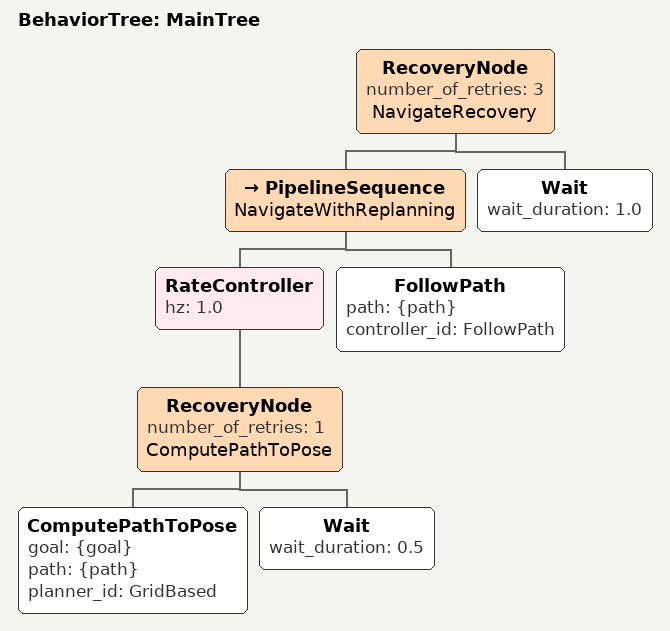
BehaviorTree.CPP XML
<root main_tree_to_execute="MainTree">
  <BehaviorTree ID="MainTree">
    <RecoveryNode number_of_retries="3" name="NavigateRecovery">
      <PipelineSequence name="NavigateWithReplanning">
        <RateController hz="1.0">
          <RecoveryNode number_of_retries="1" name="ComputePathToPose">
            <ComputePathToPose goal="{goal}" path="{path}" planner_id="GridBased"/>
            <Wait wait_duration="0.5"/>
          </RecoveryNode>
        </RateController>
        <FollowPath path="{path}" controller_id="FollowPath"/>
      </PipelineSequence>
      <Wait wait_duration="1.0"/>
    </RecoveryNode>
  </BehaviorTree>
</root>
